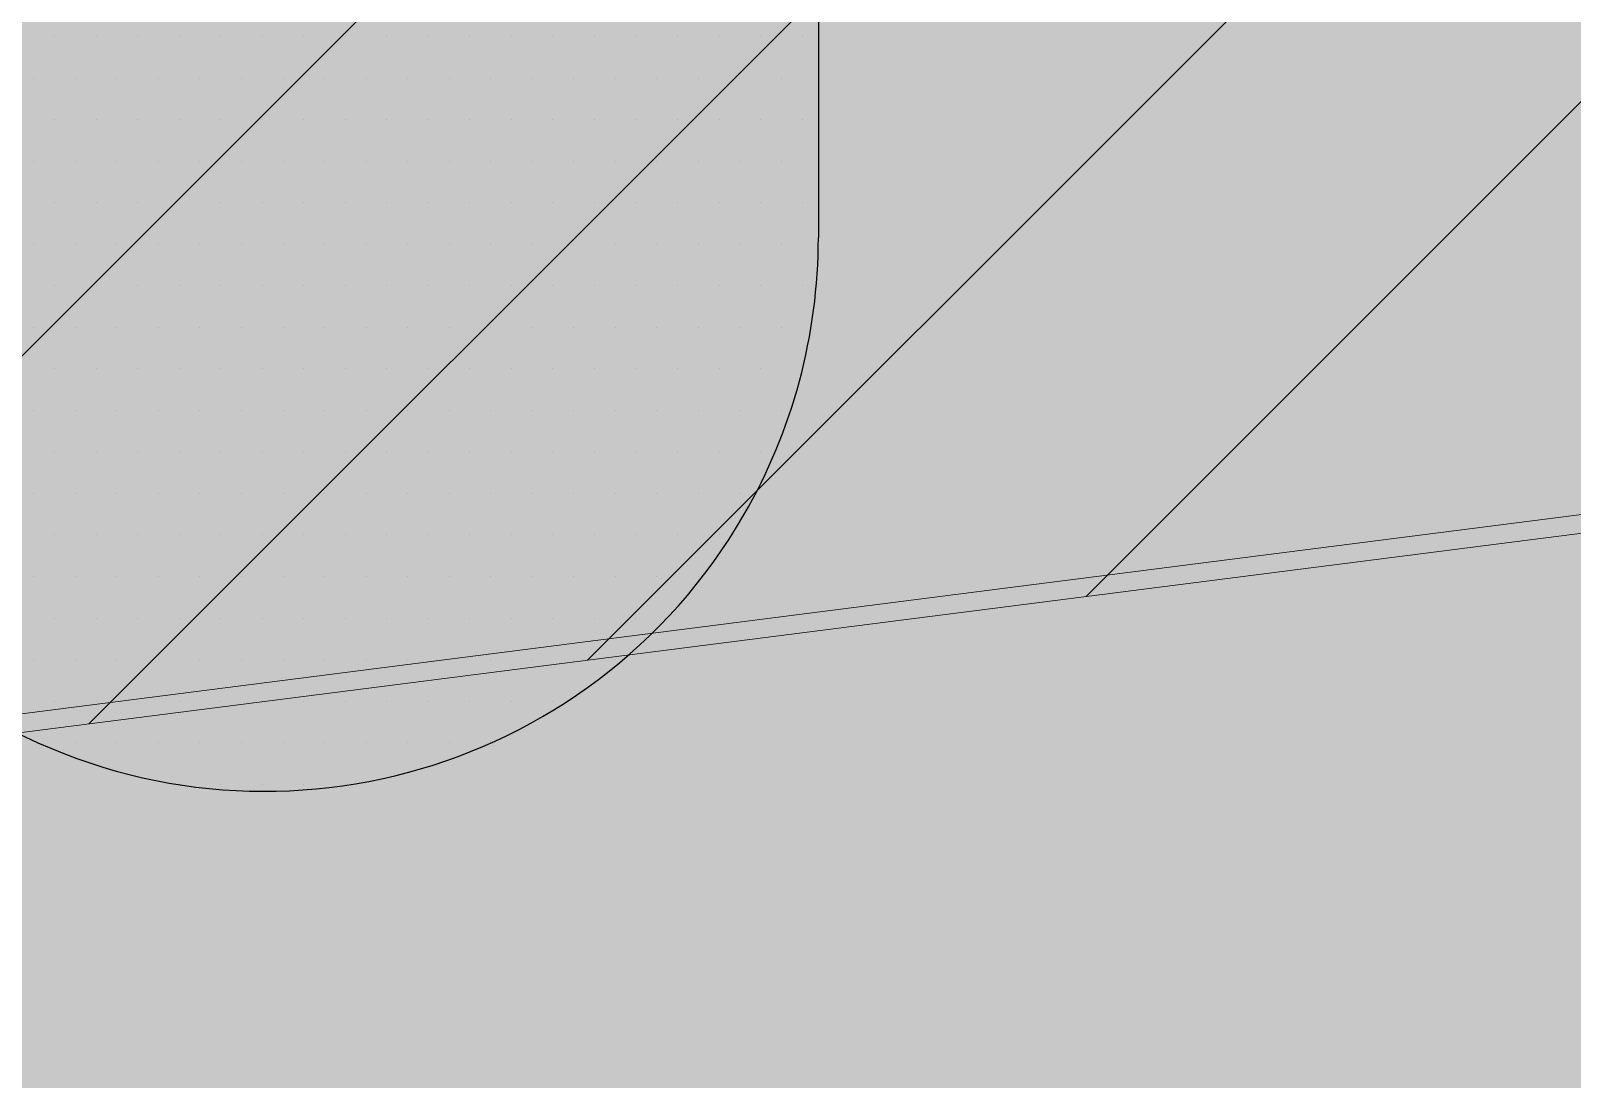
# Model space of a CAD drawing. Extents: x -1279 to 5791, y -3809 to 1769.
# Drawn here: x 755.8 to 806, y 1071.5 to 1105.5 of the extents above; entities that cross this region are included whole.
import ezdxf

# ---------------------------------------------------------------- set-up
doc = ezdxf.new("R2010")
doc.units = 0
doc.header["$MEASUREMENT"] = 0
for name, color, linetype, lineweight in [('.ATI-HATCH', 7, 'Continuous', 0), ('G-ANNO-TTLB', 7, 'Continuous', 0), ('TYVEK', 7, 'Continuous', 0)]:
    doc.layers.add(name, color=color, linetype=linetype, lineweight=lineweight)

# ---------------------------------------------------------------- blocks, each defined once
blk = doc.blocks.new('Block_70')
at = {"layer": '.ATI-HATCH'}
blk.add_open_spline([(699.603, 1114.952), (699.603, 1114.952), (728.372, 1098.309), (728.372, 1098.309), (728.372, 1098.309), (754.437, 1083.231), (754.437, 1083.231), (763.042, 1078.253), (774.053, 1081.193), (779.031, 1089.798), (780.616, 1092.538), (781.45, 1095.647), (781.45, 1098.812), (781.45, 1098.812), (781.45, 1132.236), (781.45, 1132.236), (781.45, 1132.236), (755.39, 1147.158), (755.39, 1147.158), (755.39, 1147.158), (755.39, 1147.146), (755.39, 1147.146), (755.39, 1147.146), (755.39, 1108.468), (755.39, 1108.468), (755.39, 1108.468), (728.372, 1124.097), (728.372, 1124.097), (728.372, 1124.097), (672.633, 1156.342), (672.633, 1156.342), (672.633, 1156.342), (672.719, 1156.39), (672.719, 1156.39), (672.719, 1156.39), (672.719, 1184.608), (672.719, 1184.608), (672.719, 1184.608), (650.324, 1197.447), (650.324, 1197.447), (650.324, 1197.447), (650.324, 1153.841), (650.324, 1153.841), (650.324, 1147.416), (653.749, 1141.478), (659.311, 1138.26), (659.311, 1138.26), (699.603, 1114.952), (699.603, 1114.952)], degree=3, knots=[0, 0, 0, 0, 1, 1, 1, 2, 2, 2, 3, 3, 3, 4, 4, 4, 5, 5, 5, 6, 6, 6, 7, 7, 7, 8, 8, 8, 9, 9, 9, 10, 10, 10, 11, 11, 11, 12, 12, 12, 13, 13, 13, 14, 14, 14, 15, 15, 15, 16, 16, 16, 16], dxfattribs=at)
at = {"layer": '.ATI-HATCH', "color": 8, "lineweight": 0, "true_color": 0x808080}
for points in [[(756.62, 1105.343), (756.62, 1105.343), (756.62, 1105.343), (756.62, 1105.343)], [(757.97, 1105.343), (757.97, 1105.343), (757.97, 1105.343), (757.97, 1105.343)], [(759.32, 1105.343), (759.32, 1105.343), (759.32, 1105.343), (759.32, 1105.343)], [(760.67, 1105.343), (760.67, 1105.343), (760.67, 1105.343), (760.67, 1105.343)], [(762.02, 1105.343), (762.02, 1105.343), (762.02, 1105.343), (762.02, 1105.343)], [(763.37, 1105.343), (763.37, 1105.343), (763.37, 1105.343), (763.37, 1105.343)], [(764.72, 1105.343), (764.72, 1105.343), (764.72, 1105.343), (764.72, 1105.343)], [(766.07, 1105.343), (766.07, 1105.343), (766.07, 1105.343), (766.07, 1105.343)], [(767.42, 1105.343), (767.42, 1105.343), (767.42, 1105.343), (767.42, 1105.343)], [(768.77, 1105.343), (768.77, 1105.343), (768.77, 1105.343), (768.77, 1105.343)], [(770.12, 1105.343), (770.12, 1105.343), (770.12, 1105.343), (770.12, 1105.343)], [(771.47, 1105.343), (771.47, 1105.343), (771.47, 1105.343), (771.47, 1105.343)], [(772.82, 1105.343), (772.82, 1105.343), (772.82, 1105.343), (772.82, 1105.343)], [(774.17, 1105.343), (774.17, 1105.343), (774.17, 1105.343), (774.17, 1105.343)], [(775.52, 1105.343), (775.52, 1105.343), (775.52, 1105.343), (775.52, 1105.343)], [(776.87, 1105.343), (776.87, 1105.343), (776.87, 1105.343), (776.87, 1105.343)], [(778.22, 1105.343), (778.22, 1105.343), (778.22, 1105.343), (778.22, 1105.343)], [(779.57, 1105.343), (779.57, 1105.343), (779.57, 1105.343), (779.57, 1105.343)], [(780.92, 1105.343), (780.92, 1105.343), (780.92, 1105.343), (780.92, 1105.343)], [(755.945, 1103.993), (755.945, 1103.993), (755.945, 1103.993), (755.945, 1103.993)], [(757.295, 1103.993), (757.295, 1103.993), (757.295, 1103.993), (757.295, 1103.993)], [(758.645, 1103.993), (758.645, 1103.993), (758.645, 1103.993), (758.645, 1103.993)], [(759.995, 1103.993), (759.995, 1103.993), (759.995, 1103.993), (759.995, 1103.993)], [(761.345, 1103.993), (761.345, 1103.993), (761.345, 1103.993), (761.345, 1103.993)], [(762.695, 1103.993), (762.695, 1103.993), (762.695, 1103.993), (762.695, 1103.993)], [(764.045, 1103.993), (764.045, 1103.993), (764.045, 1103.993), (764.045, 1103.993)], [(765.395, 1103.993), (765.395, 1103.993), (765.395, 1103.993), (765.395, 1103.993)], [(766.745, 1103.993), (766.745, 1103.993), (766.745, 1103.993), (766.745, 1103.993)], [(768.095, 1103.993), (768.095, 1103.993), (768.095, 1103.993), (768.095, 1103.993)], [(769.445, 1103.993), (769.445, 1103.993), (769.445, 1103.993), (769.445, 1103.993)], [(770.795, 1103.993), (770.795, 1103.993), (770.795, 1103.993), (770.795, 1103.993)], [(772.145, 1103.993), (772.145, 1103.993), (772.145, 1103.993), (772.145, 1103.993)], [(773.495, 1103.993), (773.495, 1103.993), (773.495, 1103.993), (773.495, 1103.993)], [(774.845, 1103.993), (774.845, 1103.993), (774.845, 1103.993), (774.845, 1103.993)], [(776.195, 1103.993), (776.195, 1103.993), (776.195, 1103.993), (776.195, 1103.993)], [(777.545, 1103.993), (777.545, 1103.993), (777.545, 1103.993), (777.545, 1103.993)], [(778.895, 1103.993), (778.895, 1103.993), (778.895, 1103.993), (778.895, 1103.993)], [(780.245, 1103.993), (780.245, 1103.993), (780.245, 1103.993), (780.245, 1103.993)], [(756.62, 1102.643), (756.62, 1102.643), (756.62, 1102.643), (756.62, 1102.643)], [(757.97, 1102.643), (757.97, 1102.643), (757.97, 1102.643), (757.97, 1102.643)], [(759.32, 1102.643), (759.32, 1102.643), (759.32, 1102.643), (759.32, 1102.643)], [(760.67, 1102.643), (760.67, 1102.643), (760.67, 1102.643), (760.67, 1102.643)], [(762.02, 1102.643), (762.02, 1102.643), (762.02, 1102.643), (762.02, 1102.643)], [(763.37, 1102.643), (763.37, 1102.643), (763.37, 1102.643), (763.37, 1102.643)], [(764.72, 1102.643), (764.72, 1102.643), (764.72, 1102.643), (764.72, 1102.643)], [(766.07, 1102.643), (766.07, 1102.643), (766.07, 1102.643), (766.07, 1102.643)], [(767.42, 1102.643), (767.42, 1102.643), (767.42, 1102.643), (767.42, 1102.643)], [(768.77, 1102.643), (768.77, 1102.643), (768.77, 1102.643), (768.77, 1102.643)], [(770.12, 1102.643), (770.12, 1102.643), (770.12, 1102.643), (770.12, 1102.643)], [(771.47, 1102.643), (771.47, 1102.643), (771.47, 1102.643), (771.47, 1102.643)], [(772.82, 1102.643), (772.82, 1102.643), (772.82, 1102.643), (772.82, 1102.643)], [(774.17, 1102.643), (774.17, 1102.643), (774.17, 1102.643), (774.17, 1102.643)], [(775.52, 1102.643), (775.52, 1102.643), (775.52, 1102.643), (775.52, 1102.643)], [(776.87, 1102.643), (776.87, 1102.643), (776.87, 1102.643), (776.87, 1102.643)], [(778.22, 1102.643), (778.22, 1102.643), (778.22, 1102.643), (778.22, 1102.643)], [(779.57, 1102.643), (779.57, 1102.643), (779.57, 1102.643), (779.57, 1102.643)], [(780.92, 1102.643), (780.92, 1102.643), (780.92, 1102.643), (780.92, 1102.643)], [(755.945, 1101.293), (755.945, 1101.293), (755.945, 1101.293), (755.945, 1101.293)], [(757.295, 1101.293), (757.295, 1101.293), (757.295, 1101.293), (757.295, 1101.293)], [(758.645, 1101.293), (758.645, 1101.293), (758.645, 1101.293), (758.645, 1101.293)], [(759.995, 1101.293), (759.995, 1101.293), (759.995, 1101.293), (759.995, 1101.293)], [(761.345, 1101.293), (761.345, 1101.293), (761.345, 1101.293), (761.345, 1101.293)], [(762.695, 1101.293), (762.695, 1101.293), (762.695, 1101.293), (762.695, 1101.293)], [(764.045, 1101.293), (764.045, 1101.293), (764.045, 1101.293), (764.045, 1101.293)], [(765.395, 1101.293), (765.395, 1101.293), (765.395, 1101.293), (765.395, 1101.293)], [(766.745, 1101.293), (766.745, 1101.293), (766.745, 1101.293), (766.745, 1101.293)], [(768.095, 1101.293), (768.095, 1101.293), (768.095, 1101.293), (768.095, 1101.293)], [(769.445, 1101.293), (769.445, 1101.293), (769.445, 1101.293), (769.445, 1101.293)], [(770.795, 1101.293), (770.795, 1101.293), (770.795, 1101.293), (770.795, 1101.293)], [(772.145, 1101.293), (772.145, 1101.293), (772.145, 1101.293), (772.145, 1101.293)], [(773.495, 1101.293), (773.495, 1101.293), (773.495, 1101.293), (773.495, 1101.293)], [(774.845, 1101.293), (774.845, 1101.293), (774.845, 1101.293), (774.845, 1101.293)], [(776.195, 1101.293), (776.195, 1101.293), (776.195, 1101.293), (776.195, 1101.293)], [(777.545, 1101.293), (777.545, 1101.293), (777.545, 1101.293), (777.545, 1101.293)], [(778.895, 1101.293), (778.895, 1101.293), (778.895, 1101.293), (778.895, 1101.293)], [(780.245, 1101.293), (780.245, 1101.293), (780.245, 1101.293), (780.245, 1101.293)], [(756.62, 1099.943), (756.62, 1099.943), (756.62, 1099.943), (756.62, 1099.943)], [(757.97, 1099.943), (757.97, 1099.943), (757.97, 1099.943), (757.97, 1099.943)], [(759.32, 1099.943), (759.32, 1099.943), (759.32, 1099.943), (759.32, 1099.943)], [(760.67, 1099.943), (760.67, 1099.943), (760.67, 1099.943), (760.67, 1099.943)], [(762.02, 1099.943), (762.02, 1099.943), (762.02, 1099.943), (762.02, 1099.943)], [(763.37, 1099.943), (763.37, 1099.943), (763.37, 1099.943), (763.37, 1099.943)], [(764.72, 1099.943), (764.72, 1099.943), (764.72, 1099.943), (764.72, 1099.943)], [(766.07, 1099.943), (766.07, 1099.943), (766.07, 1099.943), (766.07, 1099.943)], [(767.42, 1099.943), (767.42, 1099.943), (767.42, 1099.943), (767.42, 1099.943)], [(768.77, 1099.943), (768.77, 1099.943), (768.77, 1099.943), (768.77, 1099.943)], [(770.12, 1099.943), (770.12, 1099.943), (770.12, 1099.943), (770.12, 1099.943)], [(771.47, 1099.943), (771.47, 1099.943), (771.47, 1099.943), (771.47, 1099.943)], [(772.82, 1099.943), (772.82, 1099.943), (772.82, 1099.943), (772.82, 1099.943)], [(774.17, 1099.943), (774.17, 1099.943), (774.17, 1099.943), (774.17, 1099.943)], [(775.52, 1099.943), (775.52, 1099.943), (775.52, 1099.943), (775.52, 1099.943)], [(776.87, 1099.943), (776.87, 1099.943), (776.87, 1099.943), (776.87, 1099.943)], [(778.22, 1099.943), (778.22, 1099.943), (778.22, 1099.943), (778.22, 1099.943)], [(779.57, 1099.943), (779.57, 1099.943), (779.57, 1099.943), (779.57, 1099.943)], [(780.92, 1099.943), (780.92, 1099.943), (780.92, 1099.943), (780.92, 1099.943)], [(755.945, 1098.593), (755.945, 1098.593), (755.945, 1098.593), (755.945, 1098.593)], [(757.295, 1098.593), (757.295, 1098.593), (757.295, 1098.593), (757.295, 1098.593)], [(758.645, 1098.593), (758.645, 1098.593), (758.645, 1098.593), (758.645, 1098.593)], [(759.995, 1098.593), (759.995, 1098.593), (759.995, 1098.593), (759.995, 1098.593)], [(761.345, 1098.593), (761.345, 1098.593), (761.345, 1098.593), (761.345, 1098.593)], [(762.695, 1098.593), (762.695, 1098.593), (762.695, 1098.593), (762.695, 1098.593)], [(764.045, 1098.593), (764.045, 1098.593), (764.045, 1098.593), (764.045, 1098.593)], [(765.395, 1098.593), (765.395, 1098.593), (765.395, 1098.593), (765.395, 1098.593)], [(766.745, 1098.593), (766.745, 1098.593), (766.745, 1098.593), (766.745, 1098.593)], [(768.095, 1098.593), (768.095, 1098.593), (768.095, 1098.593), (768.095, 1098.593)], [(769.445, 1098.593), (769.445, 1098.593), (769.445, 1098.593), (769.445, 1098.593)], [(770.795, 1098.593), (770.795, 1098.593), (770.795, 1098.593), (770.795, 1098.593)], [(772.145, 1098.593), (772.145, 1098.593), (772.145, 1098.593), (772.145, 1098.593)], [(773.495, 1098.593), (773.495, 1098.593), (773.495, 1098.593), (773.495, 1098.593)], [(774.845, 1098.593), (774.845, 1098.593), (774.845, 1098.593), (774.845, 1098.593)], [(776.195, 1098.593), (776.195, 1098.593), (776.195, 1098.593), (776.195, 1098.593)], [(777.545, 1098.593), (777.545, 1098.593), (777.545, 1098.593), (777.545, 1098.593)], [(778.895, 1098.593), (778.895, 1098.593), (778.895, 1098.593), (778.895, 1098.593)], [(780.245, 1098.593), (780.245, 1098.593), (780.245, 1098.593), (780.245, 1098.593)], [(756.62, 1097.243), (756.62, 1097.243), (756.62, 1097.243), (756.62, 1097.243)], [(757.97, 1097.243), (757.97, 1097.243), (757.97, 1097.243), (757.97, 1097.243)], [(759.32, 1097.243), (759.32, 1097.243), (759.32, 1097.243), (759.32, 1097.243)], [(760.67, 1097.243), (760.67, 1097.243), (760.67, 1097.243), (760.67, 1097.243)], [(762.02, 1097.243), (762.02, 1097.243), (762.02, 1097.243), (762.02, 1097.243)], [(763.37, 1097.243), (763.37, 1097.243), (763.37, 1097.243), (763.37, 1097.243)], [(764.72, 1097.243), (764.72, 1097.243), (764.72, 1097.243), (764.72, 1097.243)], [(766.07, 1097.243), (766.07, 1097.243), (766.07, 1097.243), (766.07, 1097.243)], [(767.42, 1097.243), (767.42, 1097.243), (767.42, 1097.243), (767.42, 1097.243)], [(768.77, 1097.243), (768.77, 1097.243), (768.77, 1097.243), (768.77, 1097.243)], [(770.12, 1097.243), (770.12, 1097.243), (770.12, 1097.243), (770.12, 1097.243)], [(771.47, 1097.243), (771.47, 1097.243), (771.47, 1097.243), (771.47, 1097.243)], [(772.82, 1097.243), (772.82, 1097.243), (772.82, 1097.243), (772.82, 1097.243)], [(774.17, 1097.243), (774.17, 1097.243), (774.17, 1097.243), (774.17, 1097.243)], [(775.52, 1097.243), (775.52, 1097.243), (775.52, 1097.243), (775.52, 1097.243)], [(776.87, 1097.243), (776.87, 1097.243), (776.87, 1097.243), (776.87, 1097.243)], [(778.22, 1097.243), (778.22, 1097.243), (778.22, 1097.243), (778.22, 1097.243)], [(779.57, 1097.243), (779.57, 1097.243), (779.57, 1097.243), (779.57, 1097.243)], [(780.92, 1097.243), (780.92, 1097.243), (780.92, 1097.243), (780.92, 1097.243)], [(755.945, 1095.893), (755.945, 1095.893), (755.945, 1095.893), (755.945, 1095.893)], [(757.295, 1095.893), (757.295, 1095.893), (757.295, 1095.893), (757.295, 1095.893)], [(758.645, 1095.893), (758.645, 1095.893), (758.645, 1095.893), (758.645, 1095.893)], [(759.995, 1095.893), (759.995, 1095.893), (759.995, 1095.893), (759.995, 1095.893)], [(761.345, 1095.893), (761.345, 1095.893), (761.345, 1095.893), (761.345, 1095.893)], [(762.695, 1095.893), (762.695, 1095.893), (762.695, 1095.893), (762.695, 1095.893)], [(764.045, 1095.893), (764.045, 1095.893), (764.045, 1095.893), (764.045, 1095.893)], [(765.395, 1095.893), (765.395, 1095.893), (765.395, 1095.893), (765.395, 1095.893)], [(766.745, 1095.893), (766.745, 1095.893), (766.745, 1095.893), (766.745, 1095.893)], [(768.095, 1095.893), (768.095, 1095.893), (768.095, 1095.893), (768.095, 1095.893)], [(769.445, 1095.893), (769.445, 1095.893), (769.445, 1095.893), (769.445, 1095.893)], [(770.795, 1095.893), (770.795, 1095.893), (770.795, 1095.893), (770.795, 1095.893)], [(772.145, 1095.893), (772.145, 1095.893), (772.145, 1095.893), (772.145, 1095.893)], [(773.495, 1095.893), (773.495, 1095.893), (773.495, 1095.893), (773.495, 1095.893)], [(774.845, 1095.893), (774.845, 1095.893), (774.845, 1095.893), (774.845, 1095.893)], [(776.195, 1095.893), (776.195, 1095.893), (776.195, 1095.893), (776.195, 1095.893)], [(777.545, 1095.893), (777.545, 1095.893), (777.545, 1095.893), (777.545, 1095.893)], [(778.895, 1095.893), (778.895, 1095.893), (778.895, 1095.893), (778.895, 1095.893)], [(780.245, 1095.893), (780.245, 1095.893), (780.245, 1095.893), (780.245, 1095.893)], [(756.62, 1094.543), (756.62, 1094.543), (756.62, 1094.543), (756.62, 1094.543)], [(757.97, 1094.543), (757.97, 1094.543), (757.97, 1094.543), (757.97, 1094.543)], [(759.32, 1094.543), (759.32, 1094.543), (759.32, 1094.543), (759.32, 1094.543)], [(760.67, 1094.543), (760.67, 1094.543), (760.67, 1094.543), (760.67, 1094.543)], [(762.02, 1094.543), (762.02, 1094.543), (762.02, 1094.543), (762.02, 1094.543)], [(763.37, 1094.543), (763.37, 1094.543), (763.37, 1094.543), (763.37, 1094.543)], [(764.72, 1094.543), (764.72, 1094.543), (764.72, 1094.543), (764.72, 1094.543)], [(766.07, 1094.543), (766.07, 1094.543), (766.07, 1094.543), (766.07, 1094.543)], [(767.42, 1094.543), (767.42, 1094.543), (767.42, 1094.543), (767.42, 1094.543)], [(768.77, 1094.543), (768.77, 1094.543), (768.77, 1094.543), (768.77, 1094.543)], [(770.12, 1094.543), (770.12, 1094.543), (770.12, 1094.543), (770.12, 1094.543)], [(771.47, 1094.543), (771.47, 1094.543), (771.47, 1094.543), (771.47, 1094.543)], [(772.82, 1094.543), (772.82, 1094.543), (772.82, 1094.543), (772.82, 1094.543)], [(774.17, 1094.543), (774.17, 1094.543), (774.17, 1094.543), (774.17, 1094.543)], [(775.52, 1094.543), (775.52, 1094.543), (775.52, 1094.543), (775.52, 1094.543)], [(776.87, 1094.543), (776.87, 1094.543), (776.87, 1094.543), (776.87, 1094.543)], [(778.22, 1094.543), (778.22, 1094.543), (778.22, 1094.543), (778.22, 1094.543)], [(779.57, 1094.543), (779.57, 1094.543), (779.57, 1094.543), (779.57, 1094.543)], [(780.92, 1094.543), (780.92, 1094.543), (780.92, 1094.543), (780.92, 1094.543)], [(755.945, 1093.193), (755.945, 1093.193), (755.945, 1093.193), (755.945, 1093.193)], [(757.295, 1093.193), (757.295, 1093.193), (757.295, 1093.193), (757.295, 1093.193)], [(758.645, 1093.193), (758.645, 1093.193), (758.645, 1093.193), (758.645, 1093.193)], [(759.995, 1093.193), (759.995, 1093.193), (759.995, 1093.193), (759.995, 1093.193)], [(761.345, 1093.193), (761.345, 1093.193), (761.345, 1093.193), (761.345, 1093.193)], [(762.695, 1093.193), (762.695, 1093.193), (762.695, 1093.193), (762.695, 1093.193)], [(764.045, 1093.193), (764.045, 1093.193), (764.045, 1093.193), (764.045, 1093.193)], [(765.395, 1093.193), (765.395, 1093.193), (765.395, 1093.193), (765.395, 1093.193)], [(766.745, 1093.193), (766.745, 1093.193), (766.745, 1093.193), (766.745, 1093.193)], [(768.095, 1093.193), (768.095, 1093.193), (768.095, 1093.193), (768.095, 1093.193)], [(769.445, 1093.193), (769.445, 1093.193), (769.445, 1093.193), (769.445, 1093.193)], [(770.795, 1093.193), (770.795, 1093.193), (770.795, 1093.193), (770.795, 1093.193)], [(772.145, 1093.193), (772.145, 1093.193), (772.145, 1093.193), (772.145, 1093.193)], [(773.495, 1093.193), (773.495, 1093.193), (773.495, 1093.193), (773.495, 1093.193)], [(774.845, 1093.193), (774.845, 1093.193), (774.845, 1093.193), (774.845, 1093.193)], [(776.195, 1093.193), (776.195, 1093.193), (776.195, 1093.193), (776.195, 1093.193)], [(777.545, 1093.193), (777.545, 1093.193), (777.545, 1093.193), (777.545, 1093.193)], [(778.895, 1093.193), (778.895, 1093.193), (778.895, 1093.193), (778.895, 1093.193)], [(780.245, 1093.193), (780.245, 1093.193), (780.245, 1093.193), (780.245, 1093.193)], [(756.62, 1091.843), (756.62, 1091.843), (756.62, 1091.843), (756.62, 1091.843)], [(757.97, 1091.843), (757.97, 1091.843), (757.97, 1091.843), (757.97, 1091.843)], [(759.32, 1091.843), (759.32, 1091.843), (759.32, 1091.843), (759.32, 1091.843)], [(760.67, 1091.843), (760.67, 1091.843), (760.67, 1091.843), (760.67, 1091.843)], [(762.02, 1091.843), (762.02, 1091.843), (762.02, 1091.843), (762.02, 1091.843)], [(763.37, 1091.843), (763.37, 1091.843), (763.37, 1091.843), (763.37, 1091.843)], [(764.72, 1091.843), (764.72, 1091.843), (764.72, 1091.843), (764.72, 1091.843)], [(766.07, 1091.843), (766.07, 1091.843), (766.07, 1091.843), (766.07, 1091.843)], [(767.42, 1091.843), (767.42, 1091.843), (767.42, 1091.843), (767.42, 1091.843)], [(768.77, 1091.843), (768.77, 1091.843), (768.77, 1091.843), (768.77, 1091.843)], [(770.12, 1091.843), (770.12, 1091.843), (770.12, 1091.843), (770.12, 1091.843)], [(771.47, 1091.843), (771.47, 1091.843), (771.47, 1091.843), (771.47, 1091.843)], [(772.82, 1091.843), (772.82, 1091.843), (772.82, 1091.843), (772.82, 1091.843)], [(774.17, 1091.843), (774.17, 1091.843), (774.17, 1091.843), (774.17, 1091.843)], [(775.52, 1091.843), (775.52, 1091.843), (775.52, 1091.843), (775.52, 1091.843)], [(776.87, 1091.843), (776.87, 1091.843), (776.87, 1091.843), (776.87, 1091.843)], [(778.22, 1091.843), (778.22, 1091.843), (778.22, 1091.843), (778.22, 1091.843)], [(779.57, 1091.843), (779.57, 1091.843), (779.57, 1091.843), (779.57, 1091.843)], [(755.945, 1090.493), (755.945, 1090.493), (755.945, 1090.493), (755.945, 1090.493)], [(757.295, 1090.493), (757.295, 1090.493), (757.295, 1090.493), (757.295, 1090.493)], [(758.645, 1090.493), (758.645, 1090.493), (758.645, 1090.493), (758.645, 1090.493)], [(759.995, 1090.493), (759.995, 1090.493), (759.995, 1090.493), (759.995, 1090.493)], [(761.345, 1090.493), (761.345, 1090.493), (761.345, 1090.493), (761.345, 1090.493)], [(762.695, 1090.493), (762.695, 1090.493), (762.695, 1090.493), (762.695, 1090.493)], [(764.045, 1090.493), (764.045, 1090.493), (764.045, 1090.493), (764.045, 1090.493)], [(765.395, 1090.493), (765.395, 1090.493), (765.395, 1090.493), (765.395, 1090.493)], [(766.745, 1090.493), (766.745, 1090.493), (766.745, 1090.493), (766.745, 1090.493)], [(768.095, 1090.493), (768.095, 1090.493), (768.095, 1090.493), (768.095, 1090.493)], [(769.445, 1090.493), (769.445, 1090.493), (769.445, 1090.493), (769.445, 1090.493)], [(770.795, 1090.493), (770.795, 1090.493), (770.795, 1090.493), (770.795, 1090.493)], [(772.145, 1090.493), (772.145, 1090.493), (772.145, 1090.493), (772.145, 1090.493)], [(773.495, 1090.493), (773.495, 1090.493), (773.495, 1090.493), (773.495, 1090.493)], [(774.845, 1090.493), (774.845, 1090.493), (774.845, 1090.493), (774.845, 1090.493)], [(776.195, 1090.493), (776.195, 1090.493), (776.195, 1090.493), (776.195, 1090.493)], [(777.545, 1090.493), (777.545, 1090.493), (777.545, 1090.493), (777.545, 1090.493)], [(778.895, 1090.493), (778.895, 1090.493), (778.895, 1090.493), (778.895, 1090.493)], [(756.62, 1089.143), (756.62, 1089.143), (756.62, 1089.143), (756.62, 1089.143)], [(757.97, 1089.143), (757.97, 1089.143), (757.97, 1089.143), (757.97, 1089.143)], [(759.32, 1089.143), (759.32, 1089.143), (759.32, 1089.143), (759.32, 1089.143)], [(760.67, 1089.143), (760.67, 1089.143), (760.67, 1089.143), (760.67, 1089.143)], [(762.02, 1089.143), (762.02, 1089.143), (762.02, 1089.143), (762.02, 1089.143)], [(763.37, 1089.143), (763.37, 1089.143), (763.37, 1089.143), (763.37, 1089.143)], [(764.72, 1089.143), (764.72, 1089.143), (764.72, 1089.143), (764.72, 1089.143)], [(766.07, 1089.143), (766.07, 1089.143), (766.07, 1089.143), (766.07, 1089.143)], [(767.42, 1089.143), (767.42, 1089.143), (767.42, 1089.143), (767.42, 1089.143)], [(768.77, 1089.143), (768.77, 1089.143), (768.77, 1089.143), (768.77, 1089.143)], [(770.12, 1089.143), (770.12, 1089.143), (770.12, 1089.143), (770.12, 1089.143)], [(771.47, 1089.143), (771.47, 1089.143), (771.47, 1089.143), (771.47, 1089.143)], [(772.82, 1089.143), (772.82, 1089.143), (772.82, 1089.143), (772.82, 1089.143)], [(774.17, 1089.143), (774.17, 1089.143), (774.17, 1089.143), (774.17, 1089.143)], [(775.52, 1089.143), (775.52, 1089.143), (775.52, 1089.143), (775.52, 1089.143)], [(776.87, 1089.143), (776.87, 1089.143), (776.87, 1089.143), (776.87, 1089.143)], [(778.22, 1089.143), (778.22, 1089.143), (778.22, 1089.143), (778.22, 1089.143)], [(755.945, 1087.793), (755.945, 1087.793), (755.945, 1087.793), (755.945, 1087.793)], [(757.295, 1087.793), (757.295, 1087.793), (757.295, 1087.793), (757.295, 1087.793)], [(758.645, 1087.793), (758.645, 1087.793), (758.645, 1087.793), (758.645, 1087.793)], [(759.995, 1087.793), (759.995, 1087.793), (759.995, 1087.793), (759.995, 1087.793)], [(761.345, 1087.793), (761.345, 1087.793), (761.345, 1087.793), (761.345, 1087.793)], [(762.695, 1087.793), (762.695, 1087.793), (762.695, 1087.793), (762.695, 1087.793)], [(764.045, 1087.793), (764.045, 1087.793), (764.045, 1087.793), (764.045, 1087.793)], [(765.395, 1087.793), (765.395, 1087.793), (765.395, 1087.793), (765.395, 1087.793)], [(766.745, 1087.793), (766.745, 1087.793), (766.745, 1087.793), (766.745, 1087.793)], [(768.095, 1087.793), (768.095, 1087.793), (768.095, 1087.793), (768.095, 1087.793)], [(769.445, 1087.793), (769.445, 1087.793), (769.445, 1087.793), (769.445, 1087.793)], [(770.795, 1087.793), (770.795, 1087.793), (770.795, 1087.793), (770.795, 1087.793)], [(772.145, 1087.793), (772.145, 1087.793), (772.145, 1087.793), (772.145, 1087.793)], [(773.495, 1087.793), (773.495, 1087.793), (773.495, 1087.793), (773.495, 1087.793)], [(774.845, 1087.793), (774.845, 1087.793), (774.845, 1087.793), (774.845, 1087.793)], [(776.195, 1087.793), (776.195, 1087.793), (776.195, 1087.793), (776.195, 1087.793)], [(777.545, 1087.793), (777.545, 1087.793), (777.545, 1087.793), (777.545, 1087.793)], [(756.62, 1086.443), (756.62, 1086.443), (756.62, 1086.443), (756.62, 1086.443)], [(757.97, 1086.443), (757.97, 1086.443), (757.97, 1086.443), (757.97, 1086.443)], [(759.32, 1086.443), (759.32, 1086.443), (759.32, 1086.443), (759.32, 1086.443)], [(760.67, 1086.443), (760.67, 1086.443), (760.67, 1086.443), (760.67, 1086.443)], [(762.02, 1086.443), (762.02, 1086.443), (762.02, 1086.443), (762.02, 1086.443)], [(763.37, 1086.443), (763.37, 1086.443), (763.37, 1086.443), (763.37, 1086.443)], [(764.72, 1086.443), (764.72, 1086.443), (764.72, 1086.443), (764.72, 1086.443)], [(766.07, 1086.443), (766.07, 1086.443), (766.07, 1086.443), (766.07, 1086.443)], [(767.42, 1086.443), (767.42, 1086.443), (767.42, 1086.443), (767.42, 1086.443)], [(768.77, 1086.443), (768.77, 1086.443), (768.77, 1086.443), (768.77, 1086.443)], [(770.12, 1086.443), (770.12, 1086.443), (770.12, 1086.443), (770.12, 1086.443)], [(771.47, 1086.443), (771.47, 1086.443), (771.47, 1086.443), (771.47, 1086.443)], [(772.82, 1086.443), (772.82, 1086.443), (772.82, 1086.443), (772.82, 1086.443)], [(774.17, 1086.443), (774.17, 1086.443), (774.17, 1086.443), (774.17, 1086.443)], [(775.52, 1086.443), (775.52, 1086.443), (775.52, 1086.443), (775.52, 1086.443)], [(755.945, 1085.093), (755.945, 1085.093), (755.945, 1085.093), (755.945, 1085.093)], [(757.295, 1085.093), (757.295, 1085.093), (757.295, 1085.093), (757.295, 1085.093)], [(758.645, 1085.093), (758.645, 1085.093), (758.645, 1085.093), (758.645, 1085.093)], [(759.995, 1085.093), (759.995, 1085.093), (759.995, 1085.093), (759.995, 1085.093)], [(761.345, 1085.093), (761.345, 1085.093), (761.345, 1085.093), (761.345, 1085.093)], [(762.695, 1085.093), (762.695, 1085.093), (762.695, 1085.093), (762.695, 1085.093)], [(764.045, 1085.093), (764.045, 1085.093), (764.045, 1085.093), (764.045, 1085.093)], [(765.395, 1085.093), (765.395, 1085.093), (765.395, 1085.093), (765.395, 1085.093)], [(766.745, 1085.093), (766.745, 1085.093), (766.745, 1085.093), (766.745, 1085.093)], [(768.095, 1085.093), (768.095, 1085.093), (768.095, 1085.093), (768.095, 1085.093)], [(769.445, 1085.093), (769.445, 1085.093), (769.445, 1085.093), (769.445, 1085.093)], [(770.795, 1085.093), (770.795, 1085.093), (770.795, 1085.093), (770.795, 1085.093)], [(772.145, 1085.093), (772.145, 1085.093), (772.145, 1085.093), (772.145, 1085.093)], [(773.495, 1085.093), (773.495, 1085.093), (773.495, 1085.093), (773.495, 1085.093)], [(774.845, 1085.093), (774.845, 1085.093), (774.845, 1085.093), (774.845, 1085.093)], [(756.62, 1083.743), (756.62, 1083.743), (756.62, 1083.743), (756.62, 1083.743)], [(757.97, 1083.743), (757.97, 1083.743), (757.97, 1083.743), (757.97, 1083.743)], [(759.32, 1083.743), (759.32, 1083.743), (759.32, 1083.743), (759.32, 1083.743)], [(760.67, 1083.743), (760.67, 1083.743), (760.67, 1083.743), (760.67, 1083.743)], [(762.02, 1083.743), (762.02, 1083.743), (762.02, 1083.743), (762.02, 1083.743)], [(763.37, 1083.743), (763.37, 1083.743), (763.37, 1083.743), (763.37, 1083.743)], [(764.72, 1083.743), (764.72, 1083.743), (764.72, 1083.743), (764.72, 1083.743)], [(766.07, 1083.743), (766.07, 1083.743), (766.07, 1083.743), (766.07, 1083.743)], [(767.42, 1083.743), (767.42, 1083.743), (767.42, 1083.743), (767.42, 1083.743)], [(768.77, 1083.743), (768.77, 1083.743), (768.77, 1083.743), (768.77, 1083.743)], [(770.12, 1083.743), (770.12, 1083.743), (770.12, 1083.743), (770.12, 1083.743)], [(771.47, 1083.743), (771.47, 1083.743), (771.47, 1083.743), (771.47, 1083.743)], [(772.82, 1083.743), (772.82, 1083.743), (772.82, 1083.743), (772.82, 1083.743)], [(757.295, 1082.393), (757.295, 1082.393), (757.295, 1082.393), (757.295, 1082.393)], [(758.645, 1082.393), (758.645, 1082.393), (758.645, 1082.393), (758.645, 1082.393)], [(759.995, 1082.393), (759.995, 1082.393), (759.995, 1082.393), (759.995, 1082.393)], [(761.345, 1082.393), (761.345, 1082.393), (761.345, 1082.393), (761.345, 1082.393)], [(762.695, 1082.393), (762.695, 1082.393), (762.695, 1082.393), (762.695, 1082.393)], [(764.045, 1082.393), (764.045, 1082.393), (764.045, 1082.393), (764.045, 1082.393)], [(765.395, 1082.393), (765.395, 1082.393), (765.395, 1082.393), (765.395, 1082.393)], [(766.745, 1082.393), (766.745, 1082.393), (766.745, 1082.393), (766.745, 1082.393)], [(768.095, 1082.393), (768.095, 1082.393), (768.095, 1082.393), (768.095, 1082.393)], [(769.445, 1082.393), (769.445, 1082.393), (769.445, 1082.393), (769.445, 1082.393)], [(770.795, 1082.393), (770.795, 1082.393), (770.795, 1082.393), (770.795, 1082.393)], [(760.67, 1081.043), (760.67, 1081.043), (760.67, 1081.043), (760.67, 1081.043)], [(762.02, 1081.043), (762.02, 1081.043), (762.02, 1081.043), (762.02, 1081.043)], [(763.37, 1081.043), (763.37, 1081.043), (763.37, 1081.043), (763.37, 1081.043)], [(764.72, 1081.043), (764.72, 1081.043), (764.72, 1081.043), (764.72, 1081.043)], [(766.07, 1081.043), (766.07, 1081.043), (766.07, 1081.043), (766.07, 1081.043)]]:
    blk.add_open_spline(points, degree=3, dxfattribs=at)
blk = doc.blocks.new('Block_96')
at = {"layer": '.ATI-HATCH', "true_color": 0xe6e6e6, "transparency": 33554687}
h = blk.add_hatch(color=254, dxfattribs=at)
edge = h.paths.add_edge_path()
edge.add_spline(control_points=[(1127.245, 1640.099), (1127.245, 1640.099), (1125.812, 1640.051), (1125.812, 1640.051), (1125.812, 1640.051), (1122.801, 1639.956), (1122.801, 1639.956), (1122.801, 1639.956), (1111.334, 1639.478), (1111.334, 1639.478), (1111.334, 1639.478), (1110.188, 1639.43), (1110.188, 1639.43), (1110.188, 1639.43), (1090.454, 1638.666), (1090.454, 1638.666), (1090.454, 1638.666), (1086.488, 1638.522), (1086.488, 1638.522), (1086.488, 1638.522), (1064.653, 1637.662), (1064.653, 1637.662), (1064.653, 1637.662), (1037.752, 1636.611), (1037.752, 1636.611), (1037.752, 1636.611), (1033.883, 1636.467), (1033.883, 1636.467), (1033.883, 1636.467), (1012.906, 1635.655), (1012.906, 1635.655), (1012.906, 1635.655), (999.099, 1635.13), (999.099, 1635.13), (999.099, 1635.13), (922.124, 1632.12), (922.124, 1632.12), (922.124, 1632.12), (843.096, 1629.014), (843.096, 1629.014), (843.096, 1629.014), (806.018, 1627.58), (806.018, 1627.58), (806.018, 1627.58), (772.428, 1626.291), (772.428, 1626.291), (772.428, 1626.291), (743.713, 1625.144), (743.713, 1625.144), (743.713, 1625.144), (721.447, 1624.283), (721.447, 1624.283), (721.447, 1624.283), (707.017, 1623.71), (707.017, 1623.71), (707.017, 1623.71), (701.857, 1623.519), (701.857, 1623.519), (701.857, 1623.519), (716.812, 1040.313), (716.812, 1040.313), (716.812, 1040.313), (716.861, 1038.976), (716.861, 1038.976), (716.861, 1038.976), (1114.678, 1092.203), (1114.678, 1092.203), (1114.678, 1092.203), (1127.245, 1640.099), (1127.245, 1640.099)], knot_values=[0, 0, 0, 0, 1, 1, 1, 2, 2, 2, 3, 3, 3, 4, 4, 4, 5, 5, 5, 6, 6, 6, 7, 7, 7, 8, 8, 8, 9, 9, 9, 10, 10, 10, 11, 11, 11, 12, 12, 12, 13, 13, 13, 14, 14, 14, 15, 15, 15, 16, 16, 16, 17, 17, 17, 18, 18, 18, 19, 19, 19, 20, 20, 20, 21, 21, 21, 22, 22, 22, 23, 23, 23, 23], degree=3, periodic=0)
edge.add_line((1127.245, 1640.099), (1127.245, 1640.099))
edge = h.paths.add_edge_path()
edge.add_spline(control_points=[(822.072, 1176.916), (822.072, 1176.916), (821.977, 1185.994), (821.977, 1185.994), (821.977, 1185.994), (818.728, 1444.629), (818.728, 1444.629), (818.728, 1444.629), (818.489, 1446.206), (818.489, 1446.206), (818.489, 1446.206), (818.68, 1446.684), (818.68, 1446.684), (818.68, 1446.684), (818.155, 1489.925), (818.155, 1489.925), (818.155, 1489.925), (818.059, 1497.57), (818.059, 1497.57), (818.059, 1497.57), (818.059, 1497.953), (818.059, 1497.953), (818.059, 1497.953), (1016.299, 1509.946), (1016.299, 1509.946), (1016.299, 1509.946), (1020.934, 1510.184), (1020.934, 1510.184), (1020.934, 1510.184), (1021.46, 1510.232), (1021.46, 1510.232), (1021.46, 1510.232), (1022.798, 1510.327), (1022.798, 1510.327), (1022.798, 1510.327), (1022.272, 1462.93), (1022.272, 1462.93), (1022.272, 1462.93), (1022.511, 1462.452), (1022.511, 1462.452), (1022.511, 1462.452), (1022.223, 1458.677), (1022.223, 1458.677), (1022.223, 1458.677), (1020.361, 1291.876), (1020.361, 1291.876), (1020.361, 1291.876), (1020.6, 1291.398), (1020.6, 1291.398), (1020.6, 1291.398), (1020.312, 1288.865), (1020.312, 1288.865), (1020.312, 1288.865), (1019.215, 1190.199), (1019.215, 1190.199), (1019.215, 1190.199), (822.216, 1167.599), (822.216, 1167.599), (822.216, 1167.599), (822.168, 1168.698), (822.168, 1168.698), (822.168, 1168.698), (822.168, 1169.224), (822.168, 1169.224), (822.168, 1169.224), (822.072, 1176.869), (822.072, 1176.869), (822.072, 1176.869), (822.072, 1176.916), (822.072, 1176.916)], knot_values=[0, 0, 0, 0, 1, 1, 1, 2, 2, 2, 3, 3, 3, 4, 4, 4, 5, 5, 5, 6, 6, 6, 7, 7, 7, 8, 8, 8, 9, 9, 9, 10, 10, 10, 11, 11, 11, 12, 12, 12, 13, 13, 13, 14, 14, 14, 15, 15, 15, 16, 16, 16, 17, 17, 17, 18, 18, 18, 19, 19, 19, 20, 20, 20, 21, 21, 21, 22, 22, 22, 23, 23, 23, 23], degree=3, periodic=0)
edge.add_line((822.072, 1176.916), (822.072, 1176.916))
at = {"layer": '.ATI-HATCH', "true_color": 0x000000, "transparency": 33554687}
h = blk.add_hatch(dxfattribs=at)
h.set_pattern_fill('_U', color=18, scale=10, angle=45, style=2, pattern_type=0)
h.set_pattern_definition([(45, (0, 0), (-7.071067, 7.07107), [])])
h.paths.add_polyline_path([(741.051, 1332.029), (820.848, 1340.319), (823.158, 1167.197), (1020.157, 1189.798), (1022.002, 1362.564), (1095.763, 1370.147), (1090.142, 1125.461), (748.236, 1081.791)])
at = {"layer": '.ATI-HATCH'}
blk.add_lwpolyline([(741.051, 1332.029), (820.848, 1340.319), (823.158, 1167.197), (1020.157, 1189.798), (1022.002, 1362.564), (1095.763, 1370.147), (1090.142, 1125.461), (748.236, 1081.791)], close=True, dxfattribs=at)
for points, knots in [([(1127.245, 1640.099), (1127.245, 1640.099), (1125.812, 1640.051), (1125.812, 1640.051), (1125.812, 1640.051), (1122.801, 1639.956), (1122.801, 1639.956), (1122.801, 1639.956), (1111.334, 1639.478), (1111.334, 1639.478), (1111.334, 1639.478), (1110.188, 1639.43), (1110.188, 1639.43), (1110.188, 1639.43), (1090.454, 1638.666), (1090.454, 1638.666), (1090.454, 1638.666), (1086.488, 1638.522), (1086.488, 1638.522), (1086.488, 1638.522), (1064.653, 1637.662), (1064.653, 1637.662), (1064.653, 1637.662), (1037.752, 1636.611), (1037.752, 1636.611), (1037.752, 1636.611), (1033.883, 1636.467), (1033.883, 1636.467), (1033.883, 1636.467), (1012.906, 1635.655), (1012.906, 1635.655), (1012.906, 1635.655), (999.099, 1635.13), (999.099, 1635.13), (999.099, 1635.13), (922.124, 1632.12), (922.124, 1632.12), (922.124, 1632.12), (843.096, 1629.014), (843.096, 1629.014), (843.096, 1629.014), (806.018, 1627.58), (806.018, 1627.58), (806.018, 1627.58), (772.428, 1626.291), (772.428, 1626.291), (772.428, 1626.291), (743.713, 1625.144), (743.713, 1625.144), (743.713, 1625.144), (721.447, 1624.283), (721.447, 1624.283), (721.447, 1624.283), (707.017, 1623.71), (707.017, 1623.71), (707.017, 1623.71), (701.857, 1623.519), (701.857, 1623.519), (701.857, 1623.519), (716.812, 1040.313), (716.812, 1040.313), (716.812, 1040.313), (716.861, 1038.976), (716.861, 1038.976), (716.861, 1038.976), (1114.678, 1092.203), (1114.678, 1092.203), (1114.678, 1092.203), (1127.245, 1640.099), (1127.245, 1640.099)], [0, 0, 0, 0, 1, 1, 1, 2, 2, 2, 3, 3, 3, 4, 4, 4, 5, 5, 5, 6, 6, 6, 7, 7, 7, 8, 8, 8, 9, 9, 9, 10, 10, 10, 11, 11, 11, 12, 12, 12, 13, 13, 13, 14, 14, 14, 15, 15, 15, 16, 16, 16, 17, 17, 17, 18, 18, 18, 19, 19, 19, 20, 20, 20, 21, 21, 21, 22, 22, 22, 23, 23, 23, 23]), ([(733.353, 1573.737), (733.353, 1573.737), (1100.348, 1590.376), (1100.348, 1590.376), (1100.348, 1590.376), (1089.705, 1126.01), (1089.705, 1126.01), (1089.705, 1126.01), (748.218, 1082.393), (748.218, 1082.393), (748.218, 1082.393), (733.353, 1573.737), (733.353, 1573.737)], [0, 0, 0, 0, 1, 1, 1, 2, 2, 2, 3, 3, 3, 4, 4, 4, 4])]:
    blk.add_open_spline(points, degree=3, knots=knots, dxfattribs=at)
at = {"layer": '.ATI-HATCH', "color": 18, "lineweight": 18, "true_color": 0x000000}
blk.add_open_spline([(733.353, 1573.737), (733.353, 1573.737), (1100.348, 1590.376), (1100.348, 1590.376), (1100.348, 1590.376), (1089.705, 1126.01), (1089.705, 1126.01), (1089.705, 1126.01), (748.218, 1082.393), (748.218, 1082.393), (748.218, 1082.393), (733.353, 1573.737), (733.353, 1573.737)], degree=3, knots=[0, 0, 0, 0, 1, 1, 1, 2, 2, 2, 3, 3, 3, 4, 4, 4, 4], dxfattribs=at)
blk = doc.blocks.new('Block_95')
at = {"layer": '.ATI-HATCH'}
blk.add_blockref('Block_96', (0, 0), dxfattribs=at)

msp = doc.modelspace()

# ---------------------------------------------------------------- hatches: boundary and pattern name
at = {"layer": 'G-ANNO-TTLB', "true_color": 0xff00ff, "transparency": 33554687}
h = msp.add_hatch(color=6, dxfattribs=at)
edge = h.paths.add_edge_path()
edge.add_spline(control_points=[(1773.018, -796.5), (1773.018, -796.5), (-1156.5, -796.5), (-1156.5, -796.5), (-1156.5, -796.5), (-1156.5, 1660.5), (-1156.5, 1660.5), (-1156.5, 1660.5), (1773.018, 1660.5), (1773.018, 1660.5), (1773.018, 1660.5), (1773.018, -796.5), (1773.018, -796.5)], knot_values=[0, 0, 0, 0, 1, 1, 1, 2, 2, 2, 3, 3, 3, 4, 4, 4, 4], degree=3, periodic=0)
edge = h.paths.add_edge_path()
edge.add_spline(control_points=[(-1147.5, 1651.5), (-1147.5, 1651.5), (-1147.5, -787.5), (-1147.5, -787.5), (-1147.5, -787.5), (1764.018, -787.5), (1764.018, -787.5), (1764.018, -787.5), (1764.018, 1651.5), (1764.018, 1651.5), (1764.018, 1651.5), (-1147.5, 1651.5), (-1147.5, 1651.5)], knot_values=[0, 0, 0, 0, 1, 1, 1, 2, 2, 2, 3, 3, 3, 4, 4, 4, 4], degree=3, periodic=0)
edge.add_line((-1147.5, 1651.5), (-1147.5, 1651.5))

# ---------------------------------------------------------------- linework, layer by layer
at = {"layer": 'G-ANNO-TTLB'}
for points in [[(1773.018, -796.5), (1773.018, -796.5), (-1156.5, -796.5), (-1156.5, -796.5), (-1156.5, -796.5), (-1156.5, 1660.5), (-1156.5, 1660.5), (-1156.5, 1660.5), (1773.018, 1660.5), (1773.018, 1660.5), (1773.018, 1660.5), (1773.018, -796.5), (1773.018, -796.5)], [(-1147.5, 1651.5), (-1147.5, 1651.5), (-1147.5, -787.5), (-1147.5, -787.5), (-1147.5, -787.5), (1764.018, -787.5), (1764.018, -787.5), (1764.018, -787.5), (1764.018, 1651.5), (1764.018, 1651.5), (1764.018, 1651.5), (-1147.5, 1651.5), (-1147.5, 1651.5)]]:
    msp.add_open_spline(points, degree=3, knots=[0, 0, 0, 0, 1, 1, 1, 2, 2, 2, 3, 3, 3, 4, 4, 4, 4], dxfattribs=at)
at = {"layer": 'TYVEK', "color": 4, "lineweight": 25, "true_color": 0x00ffff}
msp.add_line((781.45, 1132.236), (781.45, 1098.812), dxfattribs=at)
msp.add_open_spline([(754.437, 1083.231), (763.042, 1078.253), (774.053, 1081.193), (779.031, 1089.798), (780.616, 1092.538), (781.45, 1095.647), (781.45, 1098.812)], degree=3, knots=[0, 0, 0, 0, 1, 1, 1, 2, 2, 2, 2], dxfattribs=at)

# ---------------------------------------------------------------- block references
at = {"layer": '.ATI-HATCH'}
for name in ['Block_95', 'Block_70']:
    msp.add_blockref(name, (0, 0), dxfattribs=at)

doc.saveas('drawing.dxf')
